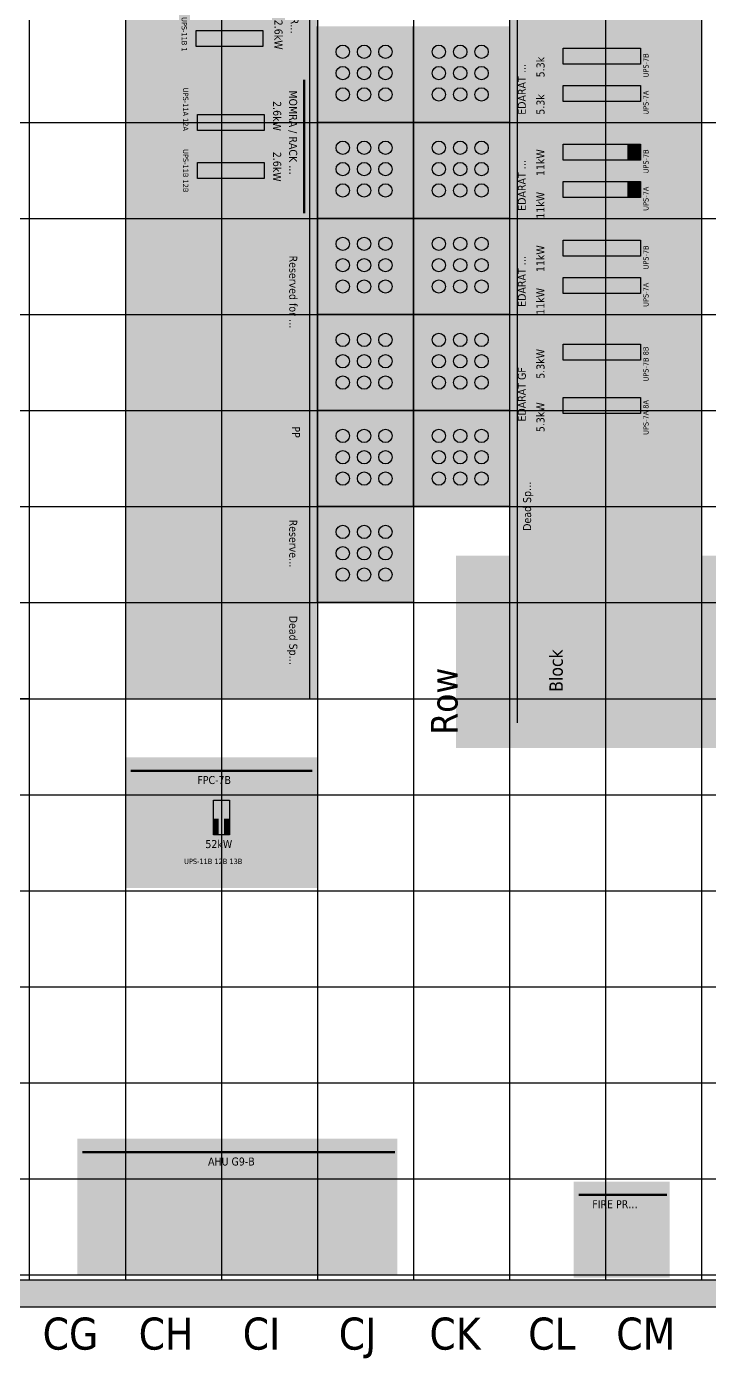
# Model space of a CAD drawing. Header units: millimetres. Extents: x -618 to 58287, y -23922 to -2396.
# Drawn here: x 34783 to 39048, y -23922 to -15601 of the extents above; entities that cross this region are included whole.
import ezdxf

# ---------------------------------------------------------------- set-up
doc = ezdxf.new("R2010")
doc.units = ezdxf.units.MM
doc.header["$MEASUREMENT"] = 0
for name, color, linetype, true_color in [('Background', 7, 'Continuous', 0xffffff), ('Equipment', 7, 'Continuous', 0xffffff), ('Names', 7, 'Continuous', 0xffffff), ('Power', 7, 'Continuous', 0xffffff), ('Room fixture', 7, 'Continuous', 0xffffff), ('Room shape', 7, 'Continuous', 0xc0c0c0), ('Rows', 7, 'Continuous', 0xffffff), ('Tile grid', 7, 'Continuous', 0xafafaf), ('Walls and cages', 7, 'Continuous', 0xffffff)]:
    doc.layers.add(name, color=color, linetype=linetype, true_color=true_color)
doc.styles.add('Tahoma#false#false', font='tahoma.ttf', dxfattribs={"height": 0.2})

msp = doc.modelspace()

# ---------------------------------------------------------------- linework, layer by layer
at = {"layer": 'Background', "lineweight": -3, "transparency": 33554687}
for points in [[(35608.3, -15141.7), (36608.3, -15141.7), (36608.3, -15891.7)], [(36608.3, -15891.7), (35608.3, -15891.7), (35608.3, -15141.7)], [(38868.3, -16201.7), (37785, -16201.7), (37785, -15601.7)], [(37785, -15601.7), (38868.3, -15601.7), (38868.3, -16201.7)], [(35600, -15900), (36600, -15900), (36600, -16800)], [(36600, -16800), (35600, -16800), (35600, -15900)], [(38868.3, -16801.7), (37785, -16801.7), (37785, -16201.7)], [(37785, -16201.7), (38868.3, -16201.7), (38868.3, -16801.7)], [(38868.3, -17401.7), (37785, -17401.7), (37785, -16801.7)], [(37785, -16801.7), (38868.3, -16801.7), (38868.3, -17401.7)], [(35517.3, -16932), (36600.7, -16932), (36600.7, -17732)], [(36600.7, -17732), (35517.3, -17732), (35517.3, -16932)], [(38868.3, -18201.7), (37785, -18201.7), (37785, -17401.7)], [(37785, -17401.7), (38868.3, -17401.7), (38868.3, -18201.7)], [(35534.7, -17748.7), (36618, -17748.7), (36618, -18548.7)], [(36618, -18548.7), (35534.7, -18548.7), (35534.7, -17748.7)], [(38901.3, -18801.3), (37818, -18801.3), (37818, -18201.3)], [(37818, -18201.3), (38901.3, -18201.3), (38901.3, -18801.3)], [(35517, -18565), (36600.3, -18565), (36600.3, -19165)], [(36600.3, -19165), (35517, -19165), (35517, -18565)], [(35517.3, -19182), (36600.7, -19182), (36600.7, -19782)], [(36600.7, -19782), (35517.3, -19782), (35517.3, -19182)], [(35400, -20983.3), (35400, -20166.7), (36600, -20166.7)], [(36600, -20166.7), (36600, -20983.3), (35400, -20983.3)], [(35100, -23400), (35100, -22550), (37100, -22550)], [(37100, -22550), (37100, -23400), (35100, -23400)], [(38200, -23416.7), (38200, -22816.7), (38800, -22816.7)], [(38800, -22816.7), (38800, -23416.7), (38200, -23416.7)]]:
    msp.add_solid(points, dxfattribs=at)
at = {"layer": 'Equipment', "color": 8, "lineweight": 50, "true_color": 0x6e6e6e, "transparency": 33554687}
msp.add_line((36516.7, -15933.3), (36516.7, -16766.7), dxfattribs=at)
at = {"layer": 'Equipment', "color": 72, "lineweight": 50, "true_color": 0x67cb33, "transparency": 33554687}
msp.add_line((35433.3, -20250), (36566.7, -20250), dxfattribs=at)
at = {"layer": 'Equipment', "color": 153, "lineweight": 50, "true_color": 0x3e99df, "transparency": 33554687}
msp.add_line((35133.3, -22633.3), (37083.3, -22633.3), dxfattribs=at)
at = {"layer": 'Equipment', "color": 1, "lineweight": 50, "true_color": 0xe60000, "transparency": 33554687}
msp.add_line((38233.3, -22900), (38783.3, -22900), dxfattribs=at)
at = {"layer": 'Equipment', "color": 9, "lineweight": 50, "true_color": 0xc0c0c0, "transparency": 33554687}
for points in [[(35675, -15825), (35608.3, -15891.7), (35608.3, -15141.7)], [(35675, -15208.3), (35675, -15825), (35608.3, -15141.7)], [(36608.3, -15141.7), (36608.3, -15891.7), (36541.7, -15825)], [(36608.3, -15141.7), (36541.7, -15825), (36541.7, -15208.3)], [(38801.7, -15668.3), (37851.7, -15668.3), (37785, -15601.7)], [(37785, -15601.7), (38868.3, -15601.7), (38801.7, -15668.3)], [(37785, -16201.7), (37785, -15601.7), (37851.7, -15668.3)], [(38801.7, -15668.3), (38868.3, -15601.7), (38868.3, -16201.7)], [(37785, -16201.7), (37851.7, -15668.3), (37851.7, -16135)], [(38801.7, -16135), (38801.7, -15668.3), (38868.3, -16201.7)], [(36608.3, -15891.7), (35608.3, -15891.7), (35675, -15825)], [(35675, -15825), (36541.7, -15825), (36608.3, -15891.7)], [(35666.7, -16733.3), (35600, -16800), (35600, -15900)], [(35666.7, -15966.7), (35666.7, -16733.3), (35600, -15900)], [(36533.3, -15966.7), (35666.7, -15966.7), (35600, -15900)], [(35600, -15900), (36600, -15900), (36533.3, -15966.7)], [(36600, -15900), (36600, -16800), (36533.3, -16733.3)], [(36600, -15900), (36533.3, -16733.3), (36533.3, -15966.7)], [(38868.3, -16201.7), (37785, -16201.7), (37851.7, -16135)], [(37851.7, -16135), (38801.7, -16135), (38868.3, -16201.7)], [(38801.7, -16268.3), (37851.7, -16268.3), (37785, -16201.7)], [(37785, -16201.7), (38868.3, -16201.7), (38801.7, -16268.3)], [(37785, -16801.7), (37785, -16201.7), (37851.7, -16268.3)], [(38801.7, -16268.3), (38868.3, -16201.7), (38868.3, -16801.7)], [(37785, -16801.7), (37851.7, -16268.3), (37851.7, -16735)], [(38801.7, -16735), (38801.7, -16268.3), (38868.3, -16801.7)], [(36600, -16800), (35600, -16800), (35666.7, -16733.3)], [(35666.7, -16733.3), (36533.3, -16733.3), (36600, -16800)], [(38868.3, -16801.7), (37785, -16801.7), (37851.7, -16735)], [(38801.7, -16868.3), (37851.7, -16868.3), (37785, -16801.7)], [(37785, -16801.7), (38868.3, -16801.7), (38801.7, -16868.3)], [(37785, -17401.7), (37785, -16801.7), (37851.7, -16868.3)], [(37851.7, -16735), (38801.7, -16735), (38868.3, -16801.7)], [(38801.7, -16868.3), (38868.3, -16801.7), (38868.3, -17401.7)], [(37785, -17401.7), (37851.7, -16868.3), (37851.7, -17335)], [(38801.7, -17335), (38801.7, -16868.3), (38868.3, -17401.7)], [(38868.3, -17401.7), (37785, -17401.7), (37851.7, -17335)], [(37851.7, -17335), (38801.7, -17335), (38868.3, -17401.7)], [(38801.7, -17468.3), (37851.7, -17468.3), (37785, -17401.7)], [(37785, -17401.7), (38868.3, -17401.7), (38801.7, -17468.3)], [(37785, -18201.7), (37785, -17401.7), (37851.7, -17468.3)], [(37785, -18201.7), (37851.7, -17468.3), (37851.7, -18135)], [(38801.7, -17468.3), (38868.3, -17401.7), (38868.3, -18201.7)], [(38801.7, -18135), (38801.7, -17468.3), (38868.3, -18201.7)], [(38868.3, -18201.7), (37785, -18201.7), (37851.7, -18135)], [(37851.7, -18135), (38801.7, -18135), (38868.3, -18201.7)]]:
    msp.add_solid(points, dxfattribs=at)
at = {"layer": 'Equipment', "color": 18, "lineweight": -3, "true_color": 0x000000, "transparency": 33554687}
for points in [[(35625, -15875), (35608.3, -15891.7), (35608.3, -15141.7)], [(35625, -15158.3), (35625, -15875), (35608.3, -15141.7)], [(36608.3, -15141.7), (36608.3, -15891.7), (36591.7, -15875)], [(36608.3, -15141.7), (36591.7, -15875), (36591.7, -15158.3)], [(38851.7, -15618.3), (37801.7, -15618.3), (37785, -15601.7)], [(37785, -15601.7), (38868.3, -15601.7), (38851.7, -15618.3)], [(37785, -16201.7), (37785, -15601.7), (37801.7, -15618.3)], [(37785, -16201.7), (37801.7, -15618.3), (37801.7, -16185)], [(38851.7, -15618.3), (38868.3, -15601.7), (38868.3, -16201.7)], [(38851.7, -16185), (38851.7, -15618.3), (38868.3, -16201.7)], [(36608.3, -15891.7), (35608.3, -15891.7), (35625, -15875)], [(35625, -15875), (36591.7, -15875), (36608.3, -15891.7)], [(35616.7, -16783.3), (35600, -16800), (35600, -15900)], [(35616.7, -15916.7), (35616.7, -16783.3), (35600, -15900)], [(36583.3, -15916.7), (35616.7, -15916.7), (35600, -15900)], [(35600, -15900), (36600, -15900), (36583.3, -15916.7)], [(36600, -15900), (36600, -16800), (36583.3, -16783.3)], [(36600, -15900), (36583.3, -16783.3), (36583.3, -15916.7)], [(38868.3, -16201.7), (37785, -16201.7), (37801.7, -16185)], [(38851.7, -16218.3), (37801.7, -16218.3), (37785, -16201.7)], [(37785, -16201.7), (38868.3, -16201.7), (38851.7, -16218.3)], [(37785, -16801.7), (37785, -16201.7), (37801.7, -16218.3)], [(37785, -16801.7), (37801.7, -16218.3), (37801.7, -16785)], [(37801.7, -16185), (38851.7, -16185), (38868.3, -16201.7)], [(38851.7, -16218.3), (38868.3, -16201.7), (38868.3, -16801.7)], [(38851.7, -16785), (38851.7, -16218.3), (38868.3, -16801.7)], [(36600, -16800), (35600, -16800), (35616.7, -16783.3)], [(35616.7, -16783.3), (36583.3, -16783.3), (36600, -16800)], [(38868.3, -16801.7), (37785, -16801.7), (37801.7, -16785)], [(38851.7, -16818.3), (37801.7, -16818.3), (37785, -16801.7)], [(37785, -16801.7), (38868.3, -16801.7), (38851.7, -16818.3)], [(37785, -17401.7), (37785, -16801.7), (37801.7, -16818.3)], [(37801.7, -16785), (38851.7, -16785), (38868.3, -16801.7)], [(38851.7, -16818.3), (38868.3, -16801.7), (38868.3, -17401.7)], [(37785, -17401.7), (37801.7, -16818.3), (37801.7, -17385)], [(38851.7, -17385), (38851.7, -16818.3), (38868.3, -17401.7)], [(35534, -17715.3), (35517.3, -17732), (35517.3, -16932)], [(35534, -16948.7), (35534, -17715.3), (35517.3, -16932)], [(36584, -16948.7), (35534, -16948.7), (35517.3, -16932)], [(35517.3, -16932), (36600.7, -16932), (36584, -16948.7)], [(36600.7, -16932), (36600.7, -17732), (36584, -17715.3)], [(36600.7, -16932), (36584, -17715.3), (36584, -16948.7)], [(38868.3, -17401.7), (37785, -17401.7), (37801.7, -17385)], [(37801.7, -17385), (38851.7, -17385), (38868.3, -17401.7)], [(38851.7, -17418.3), (37801.7, -17418.3), (37785, -17401.7)], [(37785, -17401.7), (38868.3, -17401.7), (38851.7, -17418.3)], [(37785, -18201.7), (37785, -17401.7), (37801.7, -17418.3)], [(37785, -18201.7), (37801.7, -17418.3), (37801.7, -18185)], [(38851.7, -17418.3), (38868.3, -17401.7), (38868.3, -18201.7)], [(38851.7, -18185), (38851.7, -17418.3), (38868.3, -18201.7)], [(36600.7, -17732), (35517.3, -17732), (35534, -17715.3)], [(35534, -17715.3), (36584, -17715.3), (36600.7, -17732)], [(35551.3, -18532), (35534.7, -18548.7), (35534.7, -17748.7)], [(35551.3, -17765.3), (35551.3, -18532), (35534.7, -17748.7)], [(36601.3, -17765.3), (35551.3, -17765.3), (35534.7, -17748.7)], [(35534.7, -17748.7), (36618, -17748.7), (36601.3, -17765.3)], [(36618, -17748.7), (36618, -18548.7), (36601.3, -18532)], [(36618, -17748.7), (36601.3, -18532), (36601.3, -17765.3)], [(38868.3, -18201.7), (37785, -18201.7), (37801.7, -18185)], [(37801.7, -18185), (38851.7, -18185), (38868.3, -18201.7)], [(38884.7, -18218), (37834.7, -18218), (37818, -18201.3)], [(37818, -18201.3), (38901.3, -18201.3), (38884.7, -18218)], [(37818, -18801.3), (37818, -18201.3), (37834.7, -18218)], [(37818, -18801.3), (37834.7, -18218), (37834.7, -18784.7)], [(38884.7, -18218), (38901.3, -18201.3), (38901.3, -18801.3)], [(38884.7, -18784.7), (38884.7, -18218), (38901.3, -18801.3)], [(36618, -18548.7), (35534.7, -18548.7), (35551.3, -18532)], [(35551.3, -18532), (36601.3, -18532), (36618, -18548.7)], [(35533.7, -19148.3), (35517, -19165), (35517, -18565)], [(35533.7, -18581.7), (35533.7, -19148.3), (35517, -18565)], [(36583.7, -18581.7), (35533.7, -18581.7), (35517, -18565)], [(35517, -18565), (36600.3, -18565), (36583.7, -18581.7)], [(36600.3, -18565), (36600.3, -19165), (36583.7, -19148.3)], [(36600.3, -18565), (36583.7, -19148.3), (36583.7, -18581.7)], [(38901.3, -18801.3), (37818, -18801.3), (37834.7, -18784.7)], [(37834.7, -18784.7), (38884.7, -18784.7), (38901.3, -18801.3)], [(36600.3, -19165), (35517, -19165), (35533.7, -19148.3)], [(35534, -19765.3), (35517.3, -19782), (35517.3, -19182)], [(35534, -19198.7), (35534, -19765.3), (35517.3, -19182)], [(36584, -19198.7), (35534, -19198.7), (35517.3, -19182)], [(35517.3, -19182), (36600.7, -19182), (36584, -19198.7)], [(35533.7, -19148.3), (36583.7, -19148.3), (36600.3, -19165)], [(36600.7, -19182), (36600.7, -19782), (36584, -19765.3)], [(36600.7, -19182), (36584, -19765.3), (36584, -19198.7)], [(36600.7, -19782), (35517.3, -19782), (35534, -19765.3)], [(35534, -19765.3), (36584, -19765.3), (36600.7, -19782)], [(35400, -20166.7), (36600, -20166.7), (36583.3, -20183.3)], [(35400, -20166.7), (36583.3, -20183.3), (35416.7, -20183.3)], [(35400, -20983.3), (35400, -20166.7), (35416.7, -20183.3)], [(35416.7, -20183.3), (35416.7, -20966.7), (35400, -20983.3)], [(36583.3, -20966.7), (36583.3, -20183.3), (36600, -20166.7)], [(36600, -20166.7), (36600, -20983.3), (36583.3, -20966.7)], [(36583.3, -20966.7), (36600, -20983.3), (35400, -20983.3)], [(35416.7, -20966.7), (36583.3, -20966.7), (35400, -20983.3)], [(35100, -22550), (37100, -22550), (37083.3, -22566.7)], [(35100, -22550), (37083.3, -22566.7), (35116.7, -22566.7)], [(35100, -23400), (35100, -22550), (35116.7, -22566.7)], [(35116.7, -22566.7), (35116.7, -23383.3), (35100, -23400)], [(37083.3, -23383.3), (37083.3, -22566.7), (37100, -22550)], [(37100, -22550), (37100, -23400), (37083.3, -23383.3)], [(38200, -22816.7), (38800, -22816.7), (38783.3, -22833.3)], [(38200, -22816.7), (38783.3, -22833.3), (38216.7, -22833.3)], [(38200, -23416.7), (38200, -22816.7), (38216.7, -22833.3)], [(38216.7, -22833.3), (38216.7, -23400), (38200, -23416.7)], [(38783.3, -23400), (38783.3, -22833.3), (38800, -22816.7)], [(38800, -22816.7), (38800, -23416.7), (38783.3, -23400)], [(37083.3, -23383.3), (37100, -23400), (35100, -23400)], [(35116.7, -23383.3), (37083.3, -23383.3), (35100, -23400)], [(38783.3, -23400), (38800, -23416.7), (38200, -23416.7)], [(38216.7, -23400), (38783.3, -23400), (38200, -23416.7)]]:
    msp.add_solid(points, dxfattribs=at)
at = {"layer": 'Equipment', "color": 21, "lineweight": 50, "true_color": 0xf49191, "transparency": 33554687}
for points in [[(35584, -17665.3), (35517.3, -17732), (35517.3, -16932)], [(35584, -16998.7), (35584, -17665.3), (35517.3, -16932)], [(36534, -16998.7), (35584, -16998.7), (35517.3, -16932)], [(35517.3, -16932), (36600.7, -16932), (36534, -16998.7)], [(36600.7, -16932), (36600.7, -17732), (36534, -17665.3)], [(36600.7, -16932), (36534, -17665.3), (36534, -16998.7)], [(36600.7, -17732), (35517.3, -17732), (35584, -17665.3)], [(35584, -17665.3), (36534, -17665.3), (36600.7, -17732)], [(35601.3, -18482), (35534.7, -18548.7), (35534.7, -17748.7)], [(35601.3, -17815.3), (35601.3, -18482), (35534.7, -17748.7)], [(36551.3, -17815.3), (35601.3, -17815.3), (35534.7, -17748.7)], [(35534.7, -17748.7), (36618, -17748.7), (36551.3, -17815.3)], [(36618, -17748.7), (36618, -18548.7), (36551.3, -18482)], [(36618, -17748.7), (36551.3, -18482), (36551.3, -17815.3)], [(38834.7, -18268), (37884.7, -18268), (37818, -18201.3)], [(37818, -18201.3), (38901.3, -18201.3), (38834.7, -18268)], [(37818, -18801.3), (37818, -18201.3), (37884.7, -18268)], [(38834.7, -18268), (38901.3, -18201.3), (38901.3, -18801.3)], [(37818, -18801.3), (37884.7, -18268), (37884.7, -18734.7)], [(38834.7, -18734.7), (38834.7, -18268), (38901.3, -18801.3)], [(36618, -18548.7), (35534.7, -18548.7), (35601.3, -18482)], [(35601.3, -18482), (36551.3, -18482), (36618, -18548.7)], [(35583.7, -19098.3), (35517, -19165), (35517, -18565)], [(35583.7, -18631.7), (35583.7, -19098.3), (35517, -18565)], [(36533.7, -18631.7), (35583.7, -18631.7), (35517, -18565)], [(35517, -18565), (36600.3, -18565), (36533.7, -18631.7)], [(36600.3, -18565), (36600.3, -19165), (36533.7, -19098.3)], [(36600.3, -18565), (36533.7, -19098.3), (36533.7, -18631.7)], [(38901.3, -18801.3), (37818, -18801.3), (37884.7, -18734.7)], [(37884.7, -18734.7), (38834.7, -18734.7), (38901.3, -18801.3)], [(36600.3, -19165), (35517, -19165), (35583.7, -19098.3)], [(35583.7, -19098.3), (36533.7, -19098.3), (36600.3, -19165)], [(35584, -19715.3), (35517.3, -19782), (35517.3, -19182)], [(35584, -19248.7), (35584, -19715.3), (35517.3, -19182)], [(36534, -19248.7), (35584, -19248.7), (35517.3, -19182)], [(35517.3, -19182), (36600.7, -19182), (36534, -19248.7)], [(36600.7, -19182), (36600.7, -19782), (36534, -19715.3)], [(36600.7, -19182), (36534, -19715.3), (36534, -19248.7)], [(36600.7, -19782), (35517.3, -19782), (35584, -19715.3)], [(35584, -19715.3), (36534, -19715.3), (36600.7, -19782)], [(38200, -22816.7), (38800, -22816.7), (38733.3, -22883.3)], [(38200, -22816.7), (38733.3, -22883.3), (38266.7, -22883.3)], [(38200, -23416.7), (38200, -22816.7), (38266.7, -22883.3)], [(38733.3, -23350), (38733.3, -22883.3), (38800, -22816.7)], [(38800, -22816.7), (38800, -23416.7), (38733.3, -23350)], [(38266.7, -22883.3), (38266.7, -23350), (38200, -23416.7)], [(38733.3, -23350), (38800, -23416.7), (38200, -23416.7)], [(38266.7, -23350), (38733.3, -23350), (38200, -23416.7)]]:
    msp.add_solid(points, dxfattribs=at)
at = {"layer": 'Equipment', "color": 71, "lineweight": 50, "true_color": 0xbde8a7, "transparency": 33554687}
for points in [[(35400, -20166.7), (36600, -20166.7), (36533.3, -20233.3)], [(35400, -20166.7), (36533.3, -20233.3), (35466.7, -20233.3)], [(35400, -20983.3), (35400, -20166.7), (35466.7, -20233.3)], [(36533.3, -20916.7), (36533.3, -20233.3), (36600, -20166.7)], [(36600, -20166.7), (36600, -20983.3), (36533.3, -20916.7)], [(35466.7, -20233.3), (35466.7, -20916.7), (35400, -20983.3)], [(36533.3, -20916.7), (36600, -20983.3), (35400, -20983.3)], [(35466.7, -20916.7), (36533.3, -20916.7), (35400, -20983.3)]]:
    msp.add_solid(points, dxfattribs=at)
at = {"layer": 'Equipment', "color": 141, "lineweight": 50, "true_color": 0xabd3f1, "transparency": 33554687}
for points in [[(35100, -22550), (37100, -22550), (37033.3, -22616.7)], [(35100, -22550), (37033.3, -22616.7), (35166.7, -22616.7)], [(35100, -23400), (35100, -22550), (35166.7, -22616.7)], [(35166.7, -22616.7), (35166.7, -23333.3), (35100, -23400)], [(37033.3, -23333.3), (37033.3, -22616.7), (37100, -22550)], [(37100, -22550), (37100, -23400), (37033.3, -23333.3)], [(37033.3, -23333.3), (37100, -23400), (35100, -23400)], [(35166.7, -23333.3), (37033.3, -23333.3), (35100, -23400)]]:
    msp.add_solid(points, dxfattribs=at)
at = {"layer": 'Power', "color": 8, "lineweight": -3, "true_color": 0x808080, "transparency": 33554687}
for p, q in [((35841.7, -15725), (35841.7, -15625)), ((35841.7, -15625), (36258.3, -15625)), ((36258.3, -15625), (36258.3, -15725)), ((36258.3, -15725), (35841.7, -15725)), ((38135, -15835), (38135, -15735)), ((38135, -15735), (38618.3, -15735)), ((38618.3, -15735), (38618.3, -15835)), ((38618.3, -15835), (38135, -15835)), ((38135, -16068.3), (38135, -15968.3)), ((38135, -15968.3), (38618.3, -15968.3)), ((38618.3, -15968.3), (38618.3, -16068.3)), ((38618.3, -16068.3), (38135, -16068.3)), ((35850, -16250), (35850, -16150)), ((35850, -16150), (36266.7, -16150)), ((36266.7, -16150), (36266.7, -16250)), ((36266.7, -16250), (35850, -16250)), ((38135, -16435), (38135, -16335)), ((38135, -16335), (38618.3, -16335)), ((38618.3, -16335), (38618.3, -16435)), ((35850, -16550), (35850, -16450)), ((35850, -16450), (36266.7, -16450)), ((36266.7, -16450), (36266.7, -16550)), ((38618.3, -16435), (38135, -16435)), ((36266.7, -16550), (35850, -16550)), ((38135, -16668.3), (38135, -16568.3)), ((38135, -16568.3), (38618.3, -16568.3)), ((38618.3, -16568.3), (38618.3, -16668.3)), ((38618.3, -16668.3), (38135, -16668.3)), ((38135, -17035), (38135, -16935)), ((38135, -16935), (38618.3, -16935)), ((38618.3, -16935), (38618.3, -17035)), ((38618.3, -17035), (38135, -17035)), ((38135, -17268.3), (38135, -17168.3)), ((38135, -17168.3), (38618.3, -17168.3)), ((38618.3, -17168.3), (38618.3, -17268.3)), ((38618.3, -17268.3), (38135, -17268.3)), ((38135, -17685), (38135, -17585)), ((38135, -17585), (38618.3, -17585)), ((38618.3, -17585), (38618.3, -17685)), ((38618.3, -17685), (38135, -17685)), ((38135, -18018.3), (38135, -17918.3)), ((38135, -17918.3), (38618.3, -17918.3)), ((38618.3, -17918.3), (38618.3, -18018.3)), ((38618.3, -18018.3), (38135, -18018.3)), ((35950, -20433.3), (36050, -20433.3)), ((35950, -20650), (35950, -20433.3)), ((36050, -20433.3), (36050, -20650)), ((36050, -20650), (35950, -20650))]:
    msp.add_line(p, q, dxfattribs=at)
at = {"layer": 'Power', "color": 138, "lineweight": -3, "true_color": 0x01505e, "transparency": 33554687}
for points in [[(35791.7, -15541.7), (35791.7, -15825), (35708.3, -15541.7), (35708.3, -15825)], [(38668.3, -15885), (38668.3, -15685), (38751.7, -15885), (38751.7, -15685)], [(38668.3, -16118.3), (38668.3, -15918.3), (38751.7, -16118.3), (38751.7, -15918.3)], [(35800, -15983.3), (35800, -16333.3), (35716.7, -15983.3), (35716.7, -16333.3)], [(38668.3, -16485), (38668.3, -16285), (38751.7, -16485), (38751.7, -16285)], [(35800, -16366.7), (35800, -16716.7), (35716.7, -16366.7), (35716.7, -16716.7)], [(38668.3, -16718.3), (38668.3, -16518.3), (38751.7, -16718.3), (38751.7, -16518.3)], [(38668.3, -17085), (38668.3, -16885), (38751.7, -17085), (38751.7, -16885)], [(38668.3, -17318.3), (38668.3, -17118.3), (38751.7, -17318.3), (38751.7, -17118.3)], [(38668.3, -17785), (38668.3, -17485), (38751.7, -17785), (38751.7, -17485)], [(38668.3, -18118.3), (38668.3, -17818.3), (38751.7, -18118.3), (38751.7, -17818.3)], [(35483.3, -20800), (36516.7, -20800), (35483.3, -20883.3), (36516.7, -20883.3)]]:
    msp.add_solid(points, dxfattribs=at)
at = {"layer": 'Power', "lineweight": -3, "transparency": 33554687}
for points in [[(36258.3, -15625), (36258.3, -15725), (35841.7, -15625), (35841.7, -15725)], [(38135, -15835), (38135, -15735), (38618.3, -15835), (38618.3, -15735)], [(38135, -16068.3), (38135, -15968.3), (38618.3, -16068.3), (38618.3, -15968.3)], [(36266.7, -16150), (36266.7, -16250), (35850, -16150), (35850, -16250)], [(38135, -16435), (38135, -16335), (38618.3, -16435), (38618.3, -16335)], [(36266.7, -16450), (36266.7, -16550), (35850, -16450), (35850, -16550)], [(38135, -16668.3), (38135, -16568.3), (38618.3, -16668.3), (38618.3, -16568.3)], [(38135, -17035), (38135, -16935), (38618.3, -17035), (38618.3, -16935)], [(38135, -17268.3), (38135, -17168.3), (38618.3, -17268.3), (38618.3, -17168.3)], [(38135, -17685), (38135, -17585), (38618.3, -17685), (38618.3, -17585)], [(38135, -18018.3), (38135, -17918.3), (38618.3, -18018.3), (38618.3, -17918.3)], [(35950, -20433.3), (36050, -20433.3), (35950, -20650), (36050, -20650)]]:
    msp.add_solid(points, dxfattribs=at)
at = {"layer": 'Power', "color": 22, "lineweight": -3, "true_color": 0xc92518, "transparency": 33554687}
for points in [[(36258.3, -15625), (36258.3, -15725), (35841.7, -15625), (35841.7, -15725)], [(36266.7, -16150), (36266.7, -16250), (35850, -16150), (35850, -16250)], [(36266.7, -16450), (36266.7, -16550), (35850, -16450), (35850, -16550)], [(38135, -17035), (38135, -16935), (38618.3, -17035), (38618.3, -16935)], [(38135, -17268.3), (38135, -17168.3), (38618.3, -17268.3), (38618.3, -17168.3)], [(38135, -17685), (38135, -17585), (38618.3, -17685), (38618.3, -17585)], [(38135, -18018.3), (38135, -17918.3), (38618.3, -18018.3), (38618.3, -17918.3)]]:
    msp.add_solid(points, dxfattribs=at)
at = {"layer": 'Power', "color": 13, "lineweight": -3, "true_color": 0xe7473c, "transparency": 33554687}
for points in [[(36258.3, -15625), (36258.3, -15725), (35841.7, -15625), (35841.7, -15725)], [(36266.7, -16150), (36266.7, -16250), (35850, -16150), (35850, -16250)], [(36266.7, -16450), (36266.7, -16550), (35850, -16450), (35850, -16550)], [(38385, -17035), (38385, -16935), (38618.3, -17035), (38618.3, -16935)], [(38385, -17268.3), (38385, -17168.3), (38618.3, -17268.3), (38618.3, -17168.3)], [(38368.3, -17685), (38368.3, -17585), (38618.3, -17685), (38618.3, -17585)], [(38368.3, -18018.3), (38368.3, -17918.3), (38618.3, -18018.3), (38618.3, -17918.3)], [(35983.3, -20533.3), (36016.7, -20533.3), (35983.3, -20650), (36016.7, -20650)]]:
    msp.add_solid(points, dxfattribs=at)
at = {"layer": 'Power', "color": 8, "lineweight": -3, "true_color": 0x6e6e6e, "transparency": 33554687}
for points in [[(38301.7, -15835), (38301.7, -15735), (38618.3, -15835), (38618.3, -15735)], [(38301.7, -16068.3), (38301.7, -15968.3), (38618.3, -16068.3), (38618.3, -15968.3)], [(38251.7, -16435), (38251.7, -16335), (38618.3, -16435), (38618.3, -16335)], [(38251.7, -16668.3), (38251.7, -16568.3), (38618.3, -16668.3), (38618.3, -16568.3)]]:
    msp.add_solid(points, dxfattribs=at)
at = {"layer": 'Power', "color": 9, "lineweight": -3, "true_color": 0xc0c0c0, "transparency": 33554687}
for points in [[(38468.3, -15835), (38468.3, -15735), (38618.3, -15835), (38618.3, -15735)], [(38468.3, -16068.3), (38468.3, -15968.3), (38618.3, -16068.3), (38618.3, -15968.3)], [(38535, -16435), (38535, -16335), (38618.3, -16435), (38618.3, -16335)], [(38535, -16668.3), (38535, -16568.3), (38618.3, -16668.3), (38618.3, -16568.3)], [(35950, -20550), (35983.3, -20550), (35950, -20650), (35983.3, -20650)], [(36016.7, -20600), (36050, -20600), (36016.7, -20650), (36050, -20650)]]:
    msp.add_solid(points, dxfattribs=at)
at = {"layer": 'Power', "color": 151, "lineweight": -3, "true_color": 0x87ceeb, "transparency": 33554687}
for points in [[(35950, -20433.3), (35983.3, -20433.3), (35950, -20650), (35983.3, -20650)], [(36016.7, -20433.3), (36050, -20433.3), (36016.7, -20650), (36050, -20650)]]:
    msp.add_solid(points, dxfattribs=at)
at = {"layer": 'Power', "color": 8, "lineweight": -3, "true_color": 0x826482, "transparency": 33554687}
for points in [[(35950, -20450), (35983.3, -20450), (35950, -20650), (35983.3, -20650)], [(36016.7, -20550), (36050, -20550), (36016.7, -20650), (36050, -20650)]]:
    msp.add_solid(points, dxfattribs=at)
at = {"layer": 'Power', "color": 24, "lineweight": -3, "true_color": 0x9c180e, "transparency": 33554687}
msp.add_solid([(35983.3, -20433.3), (36016.7, -20433.3), (35983.3, -20650), (36016.7, -20650)], dxfattribs=at)
at = {"layer": 'Room fixture', "color": 9, "lineweight": -3, "true_color": 0xc0c0c0, "transparency": 33554687}
for p, q in [((36600, -16200), (36600, -15600)), ((37200, -15600), (37200, -16200)), ((37200, -16200), (37200, -15600)), ((37800, -15600), (37800, -16200)), ((36600, -16200), (37200, -16200)), ((36600, -16800), (36600, -16200)), ((37200, -16200), (36600, -16200)), ((37200, -16200), (37200, -16800)), ((37800, -16200), (37200, -16200)), ((37200, -16200), (37800, -16200)), ((37200, -16800), (37200, -16200)), ((37800, -16200), (37800, -16800)), ((37200, -16800), (36600, -16800)), ((36600, -16800), (37200, -16800)), ((36600, -17400), (36600, -16800)), ((37200, -16800), (37800, -16800)), ((37200, -17400), (37200, -16800)), ((37200, -16800), (37200, -17400)), ((37800, -16800), (37200, -16800)), ((37800, -16800), (37800, -17400)), ((36600, -17400), (37200, -17400)), ((36600, -18000), (36600, -17400)), ((37200, -17400), (36600, -17400)), ((37200, -17400), (37200, -18000)), ((37800, -17400), (37200, -17400)), ((37200, -17400), (37800, -17400)), ((37200, -18000), (37200, -17400)), ((37800, -17400), (37800, -18000)), ((37200, -18000), (36600, -18000)), ((36600, -18000), (37200, -18000)), ((36600, -18600), (36600, -18000)), ((37200, -18000), (37800, -18000)), ((37200, -18600), (37200, -18000)), ((37200, -18000), (37200, -18600)), ((37800, -18000), (37200, -18000)), ((37800, -18000), (37800, -18600)), ((36600, -18600), (37200, -18600)), ((36600, -19200), (36600, -18600)), ((37200, -18600), (36600, -18600)), ((37800, -18600), (37200, -18600)), ((37200, -18600), (37200, -19200)), ((37200, -19200), (36600, -19200))]:
    msp.add_line(p, q, dxfattribs=at)
for centre in [(36758.3, -15758.3), (36891.7, -15758.3), (37025, -15758.3), (37358.3, -15758.3), (37491.7, -15758.3), (37625, -15758.3), (36758.3, -15891.7), (36891.7, -15891.7), (37025, -15891.7), (37358.3, -15891.7), (37491.7, -15891.7), (37625, -15891.7), (36758.3, -16025), (36891.7, -16025), (37025, -16025), (37358.3, -16025), (37491.7, -16025), (37625, -16025), (36758.3, -16358.3), (36891.7, -16358.3), (37025, -16358.3), (37358.3, -16358.3), (37491.7, -16358.3), (37625, -16358.3), (36758.3, -16491.7), (36891.7, -16491.7), (37025, -16491.7), (37358.3, -16491.7), (37491.7, -16491.7), (37625, -16491.7), (36758.3, -16625), (36891.7, -16625), (37025, -16625), (37358.3, -16625), (37491.7, -16625), (37625, -16625), (36758.3, -16958.3), (36891.7, -16958.3), (37025, -16958.3), (37358.3, -16958.3), (37491.7, -16958.3), (37625, -16958.3), (36758.3, -17091.7), (36891.7, -17091.7), (37025, -17091.7), (37358.3, -17091.7), (37491.7, -17091.7), (37625, -17091.7), (36758.3, -17225), (36891.7, -17225), (37025, -17225), (37358.3, -17225), (37491.7, -17225), (37625, -17225), (36758.3, -17558.3), (36891.7, -17558.3), (37025, -17558.3), (37358.3, -17558.3), (37491.7, -17558.3), (37625, -17558.3), (36758.3, -17691.7), (36891.7, -17691.7), (37025, -17691.7), (37358.3, -17691.7), (37491.7, -17691.7), (37625, -17691.7), (36758.3, -17825), (36891.7, -17825), (37025, -17825), (37358.3, -17825), (37491.7, -17825), (37625, -17825), (36758.3, -18158.3), (36891.7, -18158.3), (37025, -18158.3), (37358.3, -18158.3), (37491.7, -18158.3), (37625, -18158.3), (36758.3, -18291.7), (36891.7, -18291.7), (37025, -18291.7), (37358.3, -18291.7), (37491.7, -18291.7), (37625, -18291.7), (36758.3, -18425), (36891.7, -18425), (37025, -18425), (37358.3, -18425), (37491.7, -18425), (37625, -18425), (36758.3, -18758.3), (36891.7, -18758.3), (37025, -18758.3), (36758.3, -18891.7), (36891.7, -18891.7), (37025, -18891.7), (36758.3, -19025), (36891.7, -19025), (37025, -19025)]:
    msp.add_ellipse(centre, major_axis=(41.7, 0), ratio=1, dxfattribs=at)
at = {"layer": 'Room fixture', "color": 9, "lineweight": -3, "true_color": 0xc0c0c0, "transparency": 33554472}
for points in [[(36600, -16200), (36600, -15600), (37200, -15600)], [(37200, -15600), (37200, -16200), (36600, -16200)], [(37200, -16200), (37200, -15600), (37800, -15600)], [(37800, -15600), (37800, -16200), (37200, -16200)], [(36600, -16800), (36600, -16200), (37200, -16200)], [(37200, -16200), (37200, -16800), (36600, -16800)], [(37200, -16800), (37200, -16200), (37800, -16200)], [(37800, -16200), (37800, -16800), (37200, -16800)], [(36600, -17400), (36600, -16800), (37200, -16800)], [(37200, -16800), (37200, -17400), (36600, -17400)], [(37200, -17400), (37200, -16800), (37800, -16800)], [(37800, -16800), (37800, -17400), (37200, -17400)], [(36600, -18000), (36600, -17400), (37200, -17400)], [(37200, -17400), (37200, -18000), (36600, -18000)], [(37200, -18000), (37200, -17400), (37800, -17400)], [(37800, -17400), (37800, -18000), (37200, -18000)], [(36600, -18600), (36600, -18000), (37200, -18000)], [(37200, -18000), (37200, -18600), (36600, -18600)], [(37200, -18600), (37200, -18000), (37800, -18000)], [(37800, -18000), (37800, -18600), (37200, -18600)], [(36600, -19200), (36600, -18600), (37200, -18600)], [(37200, -18600), (37200, -19200), (36600, -19200)]]:
    msp.add_solid(points, dxfattribs=at)
at = {"layer": 'Room fixture', "color": 254, "lineweight": -3, "true_color": 0xe6e6e6, "transparency": 33554687}
for points in [[(39266, -20107.3), (37466, -20107.3), (37466, -18907.3)], [(37466, -18907.3), (39266, -18907.3), (39266, -20107.3)]]:
    msp.add_solid(points, dxfattribs=at)
at = {"layer": 'Room fixture', "color": 18, "lineweight": -3, "true_color": 0x000000, "transparency": 33554687}
for points in [[(39249.3, -18924), (37482.7, -18924), (37466, -18907.3)], [(37466, -18907.3), (39266, -18907.3), (39249.3, -18924)], [(37466, -20107.3), (37466, -18907.3), (37482.7, -18924)], [(37466, -20107.3), (37482.7, -18924), (37482.7, -20090.7)], [(39266, -20107.3), (37466, -20107.3), (37482.7, -20090.7)], [(37482.7, -20090.7), (39249.3, -20090.7), (39266, -20107.3)]]:
    msp.add_solid(points, dxfattribs=at)
at = {"layer": 'Room shape', "color": 18, "lineweight": -3, "true_color": 0x000000, "transparency": 33554687}
for p, q in [((57733.3, -23433.3), (0, -23433.3)), ((0, -23600), (57733.3, -23600))]:
    msp.add_line(p, q, dxfattribs=at)
at = {"layer": 'Room shape', "lineweight": -3, "transparency": 33554687}
for points in [[(0, -23433.3), (57733.3, -23600), (-116.7, -23550)], [(0, -23433.3), (57733.3, -23433.3), (57733.3, -23600)], [(57733.3, -23600), (0, -23600), (-116.7, -23550)]]:
    msp.add_solid(points, dxfattribs=at)
at = {"layer": 'Rows', "color": 18, "lineweight": -3, "true_color": 0x000000, "transparency": 33554687}
for p, q in [((36550, -6000), (36550, -19800)), ((37850, -19950), (37850, -6000))]:
    msp.add_line(p, q, dxfattribs=at)
at = {"layer": 'Rows', "color": 254, "lineweight": -3, "true_color": 0xe0e0d7, "transparency": 33554534}
for points in [[(35400, -6000), (36600, -6000), (36600, -19800)], [(36600, -19800), (35400, -19800), (35400, -6000)], [(39000, -19950), (37800, -19950), (37800, -6000)], [(37800, -6000), (39000, -6000), (39000, -19950)]]:
    msp.add_solid(points, dxfattribs=at)
at = {"layer": 'Rows', "color": 18, "lineweight": -3, "true_color": 0x000000, "transparency": 33554687}
for points in [[(35400, -19800), (35400, -6000), (35416.7, -6016.7)], [(35416.7, -6016.7), (35416.7, -19783.3), (35400, -19800)], [(36583.3, -19783.3), (36583.3, -6016.7), (36600, -6000)], [(36600, -6000), (36600, -19800), (36583.3, -19783.3)], [(37800, -19950), (37800, -6000), (37816.7, -6016.7)], [(37816.7, -6016.7), (37816.7, -19933.3), (37800, -19950)], [(38983.3, -19933.3), (38983.3, -6016.7), (39000, -6000)], [(39000, -6000), (39000, -19950), (38983.3, -19933.3)], [(36583.3, -19783.3), (36600, -19800), (35400, -19800)], [(35416.7, -19783.3), (36583.3, -19783.3), (35400, -19800)], [(38983.3, -19933.3), (39000, -19950), (37800, -19950)], [(37816.7, -19933.3), (38983.3, -19933.3), (37800, -19950)]]:
    msp.add_solid(points, dxfattribs=at)
at = {"layer": 'Tile grid', "lineweight": -3, "transparency": 33554687}
for p, q in [((34800, -2967), (34800, -23433.7)), ((35400, -2967), (35400, -23433.7)), ((36000, -2967), (36000, -23433.7)), ((36600, -2967), (36600, -23433.7)), ((37200, -2967), (37200, -23433.7)), ((37800, -2967), (37800, -23433.7)), ((38400, -2967), (38400, -23433.7)), ((39000, -2967), (39000, -23433.7)), ((17.7, -16200), (57733.3, -16200)), ((16.2, -16800), (57733.3, -16800)), ((14.8, -17400), (57733.3, -17400)), ((13.3, -18000), (57733.3, -18000)), ((11.8, -18600), (57733.3, -18600)), ((10.4, -19200), (57733.3, -19200)), ((8.9, -19800), (57733.3, -19800)), ((7.4, -20400), (57733.3, -20400)), ((6, -21000), (57733.3, -21000)), ((4.5, -21600), (57733.3, -21600)), ((3, -22200), (57733.3, -22200)), ((1.6, -22800), (57733.3, -22800)), ((0.1, -23400), (57733.3, -23400))]:
    msp.add_line(p, q, dxfattribs=at)
at = {"layer": 'Walls and cages', "color": 18, "lineweight": -3, "true_color": 0x000000, "transparency": 33554687}
for p, q in [((34800, -9000), (34800, -19800)), ((34800, -19800), (30000, -19800)), ((30000, -19800), (34800, -19800))]:
    msp.add_line(p, q, dxfattribs=at)

# ---------------------------------------------------------------- texts
at = {"layer": 'Names', "color": 8, "lineweight": -3, "true_color": 0x808080, "transparency": 33554687, "style": 'Tahoma#false#false'}
for s, rotation, p in [('MOMRA / R…', -90, (36431.7, -15258.3)), ('EDARAT …', -270, (37901.7, -16151.7)), ('MOMRA / RACK …', -90, (36423.3, -16000)), ('EDARAT …', -270, (37901.7, -16751.7)), ('Reserved for …', -90, (36424, -17032)), ('EDARAT …', -270, (37901.7, -17351.7)), ('EDARAT GF', -270, (37901.7, -18068.3)), ('PP', -90, (36441.3, -18098.7)), ('Dead Sp…', -270, (37934.7, -18751.3)), ('Reserve…', -90, (36423.7, -18681.7)), ('Dead Sp…', -90, (36424, -19282))]:
    msp.add_text(s, height=50, rotation=rotation, dxfattribs=at).set_placement(p)
for s, p in [('FPC-7B', (35850, -20333.3)), ('AHU G9-B', (35916.7, -22716.7)), ('FIRE PR…', (38316.7, -22983.3))]:
    msp.add_text(s, height=50, dxfattribs=at).set_placement(p)
at = {"layer": 'Power', "lineweight": -3, "transparency": 33554687, "style": 'Tahoma#false#false'}
for s, height, rotation, p in [('UPS-11B 1', 33.33, -90, (35751.7, -15541.7)), ('UPS-7B', 33.33, -270, (38668.3, -15918.3)), ('UPS-11A 12A', 33.333, -90, (35760, -15983.3)), ('UPS-7A', 33.33, -270, (38668.3, -16151.7)), ('UPS-11B 12B', 33.333, -90, (35760, -16366.7)), ('UPS-7B', 33.33, -270, (38668.3, -16518.3)), ('UPS-7A', 33.33, -270, (38668.3, -16751.7)), ('UPS-7B', 33.33, -270, (38668.3, -17118.3)), ('UPS-7A', 33.33, -270, (38668.3, -17351.7)), ('UPS-7B 8B ', 33.33, -270, (38668.3, -17818.3)), ('UPS-7A 8A ', 33.33, -270, (38668.3, -18151.7))]:
    msp.add_text(s, height=height, rotation=rotation, dxfattribs=at).set_placement(p)
at = {"layer": 'Power', "color": 18, "lineweight": -3, "true_color": 0x000000, "transparency": 33554687, "style": 'Tahoma#false#false'}
for s, rotation, p in [('2.6kW', -90, (36331.7, -15558.3)), ('5.3k', -270, (38018.3, -15918.3)), ('5.3k', -270, (38018.3, -16151.7)), ('2.6kW', -90, (36323.3, -16066.7)), ('2.6kW', -90, (36323.3, -16383.3)), ('11kW', -270, (38018.3, -16535)), ('11kW', -270, (38018.3, -16801.7)), ('11kW', -270, (38018.3, -17135)), ('11kW', -270, (38018.3, -17401.7)), ('5.3kW', -270, (38018.3, -17801.7)), ('5.3kW', -270, (38018.3, -18135))]:
    msp.add_text(s, height=50, rotation=rotation, dxfattribs=at).set_placement(p)
msp.add_text('52kW', height=50, dxfattribs=at).set_placement((35900, -20733.3))
at = {"layer": 'Power', "lineweight": -3, "transparency": 33554687, "style": 'Tahoma#false#false'}
msp.add_text('UPS-11B 12B 13B', height=33.333, dxfattribs=at).set_placement((35766.7, -20833.3))
at = {"layer": 'Room fixture', "color": 18, "lineweight": -3, "true_color": 0x000000, "transparency": 33554687, "style": 'Tahoma#false#false'}
msp.add_text('Block', height=83.33, rotation=-270, dxfattribs=at).set_placement((38132.7, -19757.3))
at = {"layer": 'Rows', "color": 8, "lineweight": -3, "true_color": 0x808080, "transparency": 33554687, "style": 'Tahoma#false#false'}
msp.add_text('Row', height=166.67, rotation=-270, dxfattribs=at).set_placement((37475, -20025))
at = {"layer": 'Tile grid', "color": 8, "lineweight": -3, "true_color": 0x808080, "transparency": 33554687, "style": 'Tahoma#false#false'}
for s, p in [('CG', (34883.3, -23866.7)), ('CH', (35483.3, -23866.7)), ('CI', (36133.3, -23866.7)), ('CJ', (36733.3, -23866.7)), ('CK', (37300, -23866.7)), ('CL', (37916.7, -23866.7)), ('CM', (38466.7, -23866.7))]:
    msp.add_text(s, height=200, dxfattribs=at).set_placement(p)

doc.saveas('drawing.dxf')
